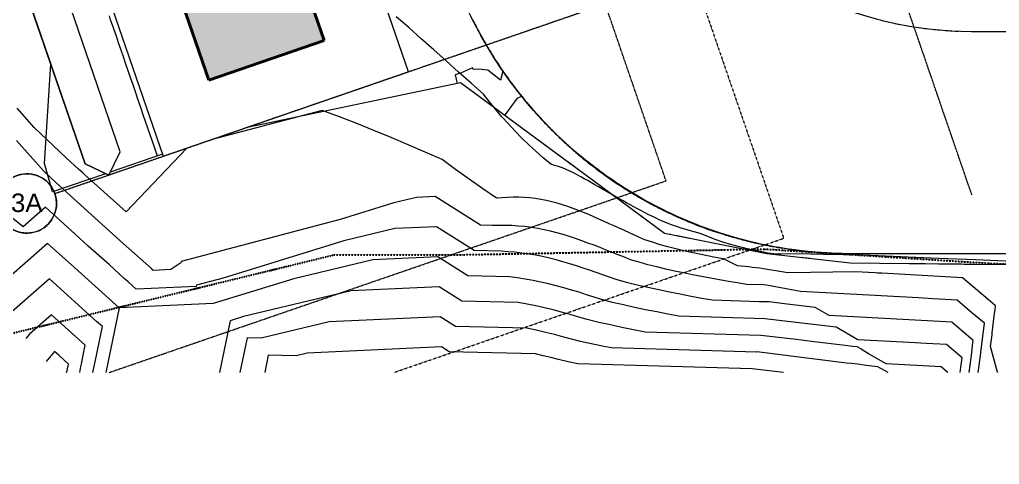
# Model space of a CAD drawing. Header units: millimetres. Extents: x -2612262 to -2065320, y 3717813 to 4283368.
# Drawn here: x -2468138 to -2441685, y 3942975 to 3954977 of the extents above; entities that cross this region are included whole.
import ezdxf

# ---------------------------------------------------------------- set-up
doc = ezdxf.new("R2010")
doc.units = ezdxf.units.MM
for name, pattern in [('Aligning Line', [3.2004, 1.6002, -1.6002]), ('BOUNDARY Tighter', [8, 4, -2, 0, -2]), ('Dash Medium', [7.5, 4.5, -3]), ('Dash Tight', [1.2, 0.6, -0.6]), ('Grid Line', [21, 12, -3, 3, -3])]:
    doc.linetypes.add(name, pattern=pattern)
for name, color, linetype, lineweight in [('A-DETL', 90, 'Continuous', 18), ('A-DETL-GENF', 92, 'Continuous', 5), ('A-FLOR', 192, 'Continuous', 5), ('A-GENM', 13, 'Continuous', 5), ('C-TOPO', 7, 'Continuous', 5), ('C-TOPO-MAJR', 7, 'Continuous', 20), ('C-TOPO-MINR', 7, 'Continuous', 5), ('G-ANNO-REFR', 1, 'Aligning Line', 5), ('S-GRID', 1, 'Continuous', 5), ('S-GRID-IDEN', 1, 'Continuous', 5)]:
    doc.layers.add(name, color=color, linetype=linetype, lineweight=lineweight)
doc.styles.add('Arial', font='arial.ttf', dxfattribs={"height": 500})
picture_1 = doc.add_image_def('image1.jpg', size_in_pixel=(6528, 5638))

# ---------------------------------------------------------------- blocks, each defined once
blk = doc.blocks.new('Generic Models 3 - Generic Models 2-971299-GA - Part A')
at = {"layer": 'A-GENM'}
blk.add_hatch(color=7, dxfattribs=at).paths.add_polyline_path([(-2397253, 3964350), (-2394151, 3965449), (-2396794, 3972914), (-2399897, 3971816), (-2397359, 3964650)])
at = {"layer": 'A-GENM', "color": 50, "lineweight": 40}
for p, q in [((-2396794, 3972914), (-2399897, 3971816)), ((-2394151, 3965449), (-2396794, 3972914)), ((-2399897, 3971816), (-2397253, 3964350)), ((-2397253, 3964350), (-2394151, 3965449))]:
    blk.add_line(p, q, dxfattribs=at)
blk = doc.blocks.new('Dimension - Grids _2D_ - 1-200-639481-GA - Part A')
at = {"layer": 'A-DETL-GENF'}
for p, q in [((-9323, 500), (-9823, 0)), ((-9823, 0), (-9323, 500)), ((9677, 500), (-9323, 500)), ((-9323, 500), (9677, 500)), ((10177, 0), (9677, 500)), ((10177, 0), (9677, 500)), ((-9823, 0), (-9323, -500)), ((-9823, 0), (-9323, -500)), ((9677, -500), (10177, 0)), ((10177, 0), (9677, -500)), ((-9323, -500), (9677, -500)), ((-9323, -500), (9677, -500))]:
    blk.add_line(p, q, dxfattribs=at)
blk = doc.blocks.new('Grid - A1-203820-GA - Part A')
at = {"layer": 'S-GRID-IDEN'}
blk.add_circle((0, 0), 4, dxfattribs=at)
for start, end in [(360, 180), (180, 360)]:
    blk.add_arc((0, 0), 4, start, end, dxfattribs=at)

msp = doc.modelspace()

# ---------------------------------------------------------------- linework, layer by layer
at = {"layer": 'A-DETL', "linetype": 'Dash Tight', "lineweight": 5}
for p in [(-2456590.1, 3975477.7), (-2458045.6, 3945451.2)]:
    msp.add_line(p, (-2447508, 3949076.1), dxfattribs=at)
at = {"layer": 'A-DETL', "linetype": 'Dash Medium'}
for p, q in [((-2450685.2, 3950626.9), (-2458140.9, 3972300.4)), ((-2465731.1, 3945451.2), (-2450685.2, 3950626.9))]:
    msp.add_line(p, q, dxfattribs=at)
at = {"layer": 'A-DETL', "linetype": 'BOUNDARY Tighter', "lineweight": 25}
for p, q in [((-2469919.3, 3946129), (-2459651.4, 3948628.9)), ((-2459651.4, 3948628.9), (-2456174.3, 3948632.7)), ((-2456174.3, 3948632.7), (-2448033.2, 3948786.2)), ((-2448033.2, 3948786.2), (-2441807.8, 3948392.2)), ((-2441807.8, 3948392.2), (-2435434, 3948315.9))]:
    msp.add_line(p, q, dxfattribs=at)
at = {"layer": 'A-FLOR'}
for p, q in [((-2457639.1, 3953564.7), (-2461217.2, 3963966.4)), ((-2467836.5, 3961689.4), (-2464258.4, 3951287.7)), ((-2442440.7, 3954659.9), (-2433794.7, 3954659.9)), ((-2464258.4, 3951287.7), (-2457639.1, 3953564.7)), ((-2435127.6, 3948659.9), (-2445703.7, 3948659.9))]:
    msp.add_line(p, q, dxfattribs=at)
msp.add_arc((-2442440.7, 3964627), 9967.1, 243.43839, 270, dxfattribs=at)
msp.add_open_spline([(-2453693.1, 3951927.9), (-2454322.2, 3952546), (-2455157.7, 3953583.1), (-2456011.1, 3955130.3), (-2456345.4, 3955947.8), (-2456488.3, 3956365.1)], degree=3, knots=[-1, -1, -1, -1, -0.5, -0.25, 0, 0, 0, 0], dxfattribs=at)
for points in [[(-2444895.3, 3954966.9), (-2444838.5, 3954952.5), (-2444781.6, 3954938.5), (-2444724.5, 3954925.1)], [(-2444550.3, 3954885.7), (-2444491.3, 3954873), (-2444432.1, 3954860.7), (-2444372.8, 3954849)], [(-2444203.1, 3954817), (-2444139.5, 3954805.5), (-2444075.9, 3954794.7), (-2444012.1, 3954784.6)], [(-2443853.5, 3954760.5), (-2443787.7, 3954751.1), (-2443721.8, 3954742.4), (-2443655.9, 3954734.3)], [(-2443501.7, 3954716.5), (-2443435.9, 3954709.5), (-2443370.1, 3954703.1), (-2443304.2, 3954697.4)], [(-2443146.9, 3954685), (-2443029.4, 3954676.6), (-2442911.8, 3954670.4), (-2442794, 3954666.2)], [(-2445703.7, 3948659.9), (-2446441.7, 3948659.9), (-2447916.7, 3948803.6), (-2450046.9, 3949442), (-2452013.7, 3950479.4), (-2453166.9, 3951410.9), (-2453693.1, 3951927.9)]]:
    msp.add_open_spline(points, degree=3, dxfattribs=at)
at = {"layer": 'C-TOPO'}
for p, q in [((-2455740.5, 3954654), (-2455769.5, 3954708.3)), ((-2455562, 3954335), (-2455554.2, 3954321.7)), ((-2455370.4, 3954017.2), (-2455360, 3954000.5)), ((-2467469.3, 3951097), (-2467294.1, 3953775.3)), ((-2454948.1, 3953389), (-2455019.7, 3953489.3)), ((-2456234.3, 3953274.9), (-2461997.6, 3952065.3)), ((-2453149.3, 3950997.9), (-2456234.3, 3953274.9)), ((-2454738.8, 3953108.2), (-2454733.5, 3953101.3)), ((-2454308.2, 3952581.8), (-2454439.7, 3952735.7)), ((-2453416.5, 3951195.1), (-2455174, 3952492.3)), ((-2454264.7, 3952531.9), (-2454256.6, 3952522.8)), ((-2454017.9, 3952260.3), (-2454009.7, 3952251.5)), ((-2453835, 3952069.8), (-2453928.6, 3952166.1)), ((-2453720.8, 3951955.2), (-2453835, 3952069.8)), ((-2453445.3, 3951691.6), (-2453486.3, 3951729.8)), ((-2453482.5, 3951726.2), (-2453477.2, 3951721.3)), ((-2464277.6, 3951343.7), (-2465691.9, 3950861.2)), ((-2464277.6, 3951343.7), (-2465691.9, 3950861.2)), ((-2453188.8, 3951461.4), (-2453177.6, 3951451.7)), ((-2467250.5, 3950329.4), (-2467469.3, 3951097)), ((-2450723.2, 3949207.3), (-2453359.8, 3951153.3)), ((-2465817.6, 3950818.3), (-2467250.5, 3950329.4)), ((-2452911.2, 3950822.2), (-2453073.3, 3950941.9)), ((-2452118.9, 3950636.3), (-2452210.9, 3950699.5)), ((-2451866.5, 3950469.3), (-2451964.9, 3950533.2)), ((-2451699.9, 3950364.3), (-2451687, 3950356.3)), ((-2451608, 3950308), (-2451651.2, 3950334.3)), ((-2451939.2, 3950104.8), (-2452085.2, 3950212.5)), ((-2451400.8, 3950185.5), (-2451386.6, 3950177.3)), ((-2451355.9, 3950159.8), (-2451369.8, 3950167.7)), ((-2451421.1, 3949722.4), (-2451553.1, 3949819.8)), ((-2451396, 3949703.9), (-2451419.8, 3949721.4)), ((-2451334.1, 3949658.2), (-2451395.3, 3949703.4)), ((-2450492.4, 3949714.5), (-2450610.6, 3949770)), ((-2450390.5, 3949667.9), (-2450378.4, 3949662.4)), ((-2450049.1, 3949520.6), (-2450038.4, 3949516.2)), ((-2449866.8, 3949447.2), (-2450011.1, 3949505)), ((-2449741, 3949398.7), (-2449866.8, 3949447.2)), ((-2447962, 3948660.8), (-2450723.2, 3949207.3)), ((-2450599.4, 3949182.8), (-2450722.4, 3949207.1)), ((-2450566.9, 3949176.4), (-2450597.6, 3949182.4)), ((-2450381.8, 3949139.7), (-2450449.6, 3949153.2)), ((-2450038.4, 3949071.8), (-2450381.2, 3949139.6)), ((-2448762.9, 3949078), (-2448913.7, 3949121.2)), ((-2448646.5, 3949046.3), (-2448633.4, 3949042.8)), ((-2448289, 3948956.9), (-2448286.6, 3948956.4)), ((-2448285.3, 3948956), (-2448274.6, 3948953.6)), ((-2448169.7, 3948929.8), (-2448259.5, 3948950.1)), ((-2447906.6, 3948874.8), (-2447963.3, 3948886.1)), ((-2445715.2, 3948402.1), (-2447962, 3948660.8)), ((-2447927.1, 3948878.8), (-2447918.4, 3948877.1)), ((-2447918.4, 3948877.1), (-2447912.9, 3948876)), ((-2447882.2, 3948860.1), (-2447816.1, 3948858.4)), ((-2447569.9, 3948813.7), (-2447581.3, 3948815.6)), ((-2447564.9, 3948812.9), (-2447569.9, 3948813.7)), ((-2447545.1, 3948809.6), (-2447564.9, 3948812.9)), ((-2447556.5, 3948811.5), (-2447553.1, 3948810.9)), ((-2447553.1, 3948810.9), (-2447548.1, 3948810.1)), ((-2447188, 3948756.9), (-2447181, 3948756)), ((-2446822.4, 3948714.9), (-2446818.6, 3948714.5)), ((-2446818.6, 3948714.5), (-2446814.8, 3948714.2)), ((-2446450.1, 3948684.4), (-2446447.6, 3948684.2)), ((-2446446.1, 3948684.1), (-2446443.5, 3948683.9)), ((-2446080.3, 3948666.1), (-2446101.5, 3948666.8)), ((-2446083.2, 3948666.2), (-2446075.9, 3948666)), ((-2446075.9, 3948666), (-2446072.6, 3948665.9)), ((-2445762, 3948660), (-2445770.8, 3948660.1)), ((-2445752.7, 3948660), (-2445762, 3948660)), ((-2446796.4, 3948526.6), (-2447060.3, 3948557)), ((-2443328.6, 3948379.7), (-2445715.2, 3948402.1)), ((-2442712.7, 3948373.9), (-2444660.7, 3948392.2)), ((-2442644.4, 3948373.3), (-2443327.5, 3948379.7)), ((-2442328.7, 3948370.3), (-2442712.7, 3948373.9)), ((-2436722.7, 3948317.6), (-2442642.8, 3948373.2))]:
    msp.add_line(p, q, dxfattribs=at)
at = {"layer": 'C-TOPO', "flags": 128}
for points in [[(-2455836.4, 3954836), (-2455886.3, 3954934.1), (-2455901.9, 3954965.1)], [(-2455769.5, 3954708.3), (-2455803.2, 3954772.1), (-2455836.4, 3954836)], [(-2455597.4, 3954396.4), (-2455684.7, 3954551.7), (-2455720.3, 3954616.8)], [(-2455544.7, 3954305.3), (-2455571.1, 3954350.8), (-2455597.4, 3954396.4)], [(-2455415.9, 3954090.6), (-2455480.9, 3954197.6), (-2455544.7, 3954305.3)], [(-2455395.3, 3954057.2), (-2455405.6, 3954073.9), (-2455415.9, 3954090.6)], [(-2455340.4, 3953969.4), (-2455368, 3954013.2), (-2455395.3, 3954057.2)], [(-2455267.3, 3953855.3), (-2455304, 3953912.2), (-2455340.4, 3953969.4)], [(-2455194.5, 3953744.4), (-2455231.1, 3953799.8), (-2455267.3, 3953855.3)], [(-2455148.6, 3953676), (-2455171.6, 3953710.2), (-2455194.5, 3953744.4)], [(-2455019.7, 3953489.3), (-2455084.6, 3953582.3), (-2455148.6, 3953676)], [(-2454730.4, 3953097.3), (-2454877.1, 3953291.7), (-2454910.9, 3953337.7)], [(-2454652.9, 3952997.9), (-2454691.8, 3953047.5), (-2454730.4, 3953097.3)], [(-2454467.6, 3952769.2), (-2454483.1, 3952787.8), (-2454652.9, 3952997.9)], [(-2454170.8, 3952426.5), (-2454239.9, 3952503.8), (-2454308.2, 3952581.8)], [(-2453974.4, 3952214.2), (-2454004.8, 3952246.4), (-2454170.8, 3952426.5)], [(-2453486.3, 3951729.8), (-2453662.5, 3951897.9), (-2453681.5, 3951916.5)], [(-2453154.3, 3951431.6), (-2453321.8, 3951579.1), (-2453399.2, 3951649.2)], [(-2452883.2, 3951204.7), (-2452904.1, 3951221.7), (-2453154.3, 3951431.6)], [(-2452608.2, 3950988.7), (-2452648, 3951019.1), (-2452797.5, 3951135.9)], [(-2452326.7, 3950781.1), (-2452386.2, 3950823.9), (-2452502.5, 3950909.1)], [(-2451979.4, 3950542.7), (-2451993.3, 3950552), (-2452118.9, 3950636.3)], [(-2451676.3, 3950349.7), (-2451737.8, 3950387.8), (-2451866.5, 3950469.3)], [(-2451369.8, 3950167.7), (-2451489.3, 3950237.1), (-2451608, 3950308)], [(-2451048.4, 3949990.4), (-2451081.7, 3950008.2), (-2451275.2, 3950114.1)], [(-2450735.9, 3949830.7), (-2450789.2, 3949857.1), (-2450936.5, 3949931.8)], [(-2450235.6, 3949599.4), (-2450364.3, 3949656.1), (-2450492.4, 3949714.5)], [(-2450023.3, 3949510), (-2450031, 3949513.1), (-2450194.2, 3949581.6)], [(-2449344.9, 3949257.1), (-2449594.5, 3949344.4), (-2449642.7, 3949362)], [(-2449002.5, 3949147.6), (-2449042.3, 3949159.7), (-2449319.6, 3949248.5), (-2449325.8, 3949250.6)], [(-2448705.1, 3949062.1), (-2448734, 3949070), (-2448762.9, 3949078)], [(-2448619.4, 3949039.1), (-2448662.3, 3949050.5), (-2448705.1, 3949062.1)], [(-2448519.2, 3949013), (-2448569.3, 3949025.9), (-2448619.4, 3949039.1)], [(-2448391.3, 3948981.2), (-2448455.3, 3948997), (-2448519.2, 3949013)], [(-2448266.4, 3948951.7), (-2448280.6, 3948955), (-2448391.3, 3948981.2)], [(-2448081.5, 3948910.6), (-2448125.6, 3948920.1), (-2448169.7, 3948929.8)], [(-2447963.3, 3948886.1), (-2448022.4, 3948898.2), (-2448081.5, 3948910.6)], [(-2447803.8, 3948855), (-2447883.6, 3948870.3), (-2447900.1, 3948873.5)], [(-2447581.3, 3948815.6), (-2447673.8, 3948831.4), (-2447766.2, 3948848)], [(-2447326.8, 3948776), (-2447445.9, 3948793.8), (-2447532.7, 3948807.6)], [(-2447238.5, 3948763.7), (-2447263.2, 3948767.1), (-2447287.9, 3948770.5)], [(-2447115.1, 3948747.6), (-2447123.5, 3948748.7), (-2447131.9, 3948749.7)], [(-2446931.4, 3948726.2), (-2447023.3, 3948736.5), (-2447115.1, 3948747.6)], [(-2446780.9, 3948710.9), (-2446856.2, 3948718.3), (-2446931.4, 3948726.2)], [(-2446778, 3948710.6), (-2446779.5, 3948710.8), (-2446780.9, 3948710.9)], [(-2446704.2, 3948703.9), (-2446741.1, 3948707.2), (-2446778, 3948710.6)], [(-2446649.6, 3948699.2), (-2446676.9, 3948701.5), (-2446704.2, 3948703.9)], [(-2446440.3, 3948683.7), (-2446545, 3948691), (-2446649.6, 3948699.2)], [(-2446440.1, 3948683.7), (-2446440.2, 3948683.7), (-2446440.3, 3948683.7)], [(-2446292.8, 3948675.1), (-2446366.5, 3948679.2), (-2446440.1, 3948683.7)], [(-2446200.4, 3948670.7), (-2446246.6, 3948672.8), (-2446292.8, 3948675.1)], [(-2446173.2, 3948669.6), (-2446186.8, 3948670.1), (-2446200.4, 3948670.7)], [(-2446101.5, 3948666.8), (-2446137.4, 3948668.2), (-2446173.2, 3948669.6)], [(-2445770.8, 3948660.1), (-2445936.2, 3948662.3), (-2446058.6, 3948665.4)]]:
    msp.add_lwpolyline(points, dxfattribs=at)
at = {"layer": 'C-TOPO'}
for start, end in [(207.29535, 208.18992), (208.18992, 208.33732), (209.20544, 210.12828), (211.10042, 212.00296), (212.96743, 213.87483), (213.88046, 214.00036), (214.81702, 215.56166), (215.56166, 215.89336), (216.67777, 217.57517), (217.62896, 217.78344), (218.56407, 219.26991), (219.26991, 219.54987), (219.54987, 219.6684), (220.47512, 221.32631), (221.3876, 221.54839), (222.39904, 223.17106), (223.2453, 223.42608), (224.31638, 224.90349), (224.90349, 225.30391), (226.25114, 226.96281), (227.00889, 227.16805), (228.10146, 228.65729), (228.65729, 228.96001), (229.95102, 230.33033), (230.33033, 230.76827), (230.76827, 230.89865), (231.81131, 232.53233), (232.53233, 232.75953), (233.68539, 234.29832), (234.29832, 234.61809), (235.56472, 236.25394), (236.25394, 236.37431), (236.37431, 236.47769), (237.43107, 238.15633), (238.15633, 238.26432), (239.2794, 240.01715), (240.09952, 240.20749), (241.12647, 241.89794), (241.89794, 242.07138), (242.98735, 243.66917), (243.66917, 243.93229), (244.86623, 245.61671), (245.61671, 245.72467), (246.75038, 247.46756), (247.46756, 247.59348), (248.61206, 249.10499), (249.10499, 249.51682), (250.44485, 250.97203), (250.97203, 251.38322), (252.27518, 253.08026), (253.08026, 253.24745), (254.13013, 255.02824), (256.02421, 256.89249), (257.94284, 258.75312), (259.83153, 260.63627), (261.66491, 262.51451), (263.47669, 264.36843), (265.31911, 266.24575), (267.29186, 268.09221)]:
    msp.add_arc((-2445703.7, 3960059.9), 11400, start, end, dxfattribs=at)
for centre, major_axis, ratio, start_param, end_param in [((-2445553.7, 3960086.3), (9920.9, 5874.7), 0.9883766, 3.763387, 3.7673224), ((-2445689.1, 3960187.4), (1318.4, 11452.7), 0.9943767, 3.0713253, 3.0746643), ((-2445591.3, 3959841.8), (10705.5, 3729.8), 0.9847011, 4.2279531, 4.2314336), ((-2445703.7, 3960060.3), (1344.9, 11320.8), 0.9999816, 3.1248002, 3.1342253), ((-2445703.7, 3960060.2), (-3.7, 11400.3), 0.9999875, 3.1369691, 3.1412675)]:
    msp.add_ellipse(centre, major_axis=major_axis, ratio=ratio, start_param=start_param, end_param=end_param, dxfattribs=at)
for points in [[(-2455909.6, 3954977.3), (-2455854.2, 3954865.8), (-2455797, 3954755.3), (-2455738, 3954645.7)], [(-2455738, 3954645.7), (-2455679, 3954536.1), (-2455618.2, 3954427.4), (-2455555.7, 3954319.8)], [(-2455555.7, 3954319.8), (-2455510.8, 3954242.6), (-2455465, 3954166), (-2455418.3, 3954089.9)], [(-2455418, 3954089.3), (-2455399.7, 3954059.5), (-2455381.3, 3954029.8), (-2455362.8, 3954000.2)], [(-2455362.8, 3954000.2), (-2455296.7, 3953894.7), (-2455228.9, 3953790.2), (-2455159.5, 3953686.9)], [(-2455159.5, 3953686.9), (-2455090, 3953583.7), (-2455018.9, 3953481.5), (-2454946, 3953380.6)], [(-2454946, 3953380.6), (-2454873.2, 3953279.6), (-2454798.8, 3953179.9), (-2454722.7, 3953081.4)], [(-2454722.7, 3953081.4), (-2454700.5, 3953052.6), (-2454678.2, 3953024), (-2454655.7, 3952995.5)], [(-2454654.8, 3952994.3), (-2454600.5, 3952925.4), (-2454545.5, 3952857.2), (-2454489.7, 3952789.6)], [(-2454489.7, 3952789.6), (-2454431.2, 3952718.9), (-2454371.9, 3952648.8), (-2454311.8, 3952579.5)], [(-2454310.2, 3952577.6), (-2454289.3, 3952553.6), (-2454268.3, 3952529.6), (-2454247.2, 3952505.7)], [(-2454247.2, 3952505.7), (-2454164.9, 3952412.4), (-2454081, 3952320.4), (-2453995.6, 3952229.8)], [(-2453995.6, 3952229.8), (-2453910.2, 3952139.3), (-2453823.4, 3952050.1), (-2453735.1, 3951962.4)], [(-2453735.1, 3951962.4), (-2453646.8, 3951874.6), (-2453557.1, 3951788.4), (-2453465.9, 3951703.6)], [(-2453465.9, 3951703.6), (-2453374.8, 3951618.8), (-2453282.3, 3951535.5), (-2453188.5, 3951453.7)], [(-2453188.5, 3951453.7), (-2453094.6, 3951372), (-2452999.4, 3951291.8), (-2452903, 3951213.1)], [(-2452903, 3951213.1), (-2452806.5, 3951134.5), (-2452708.7, 3951057.4), (-2452609.7, 3950982)], [(-2452609.7, 3950982), (-2452510.7, 3950906.5), (-2452410.5, 3950832.7), (-2452309.1, 3950760.6)], [(-2452309.1, 3950760.6), (-2452207.7, 3950688.4), (-2452105.1, 3950617.9), (-2452001.3, 3950549.1)], [(-2452000, 3950548.2), (-2451896.7, 3950479.7), (-2451792.3, 3950412.9), (-2451686.9, 3950347.9)], [(-2451686.9, 3950347.9), (-2451581.2, 3950282.6), (-2451474.4, 3950219.1), (-2451366.6, 3950157.4)], [(-2451365.9, 3950157), (-2451257.9, 3950095.1), (-2451148.9, 3950035.1), (-2451038.9, 3949976.8)], [(-2451038.9, 3949976.8), (-2450929, 3949918.5), (-2450818, 3949862), (-2450706.2, 3949807.3)], [(-2450706.2, 3949807.3), (-2450636.7, 3949773.4), (-2450566.9, 3949740.1), (-2450496.7, 3949707.6)], [(-2450495.5, 3949707), (-2450453.2, 3949687.4), (-2450410.7, 3949668), (-2450368.1, 3949648.9)], [(-2450368.1, 3949648.9), (-2450326.6, 3949630.2), (-2450285, 3949611.9), (-2450243.2, 3949593.7)], [(-2450242.1, 3949593.2), (-2450170.1, 3949561.9), (-2450097.7, 3949531.4), (-2450025, 3949501.6)], [(-2450025, 3949501.6), (-2449909.8, 3949454.4), (-2449793.9, 3949409), (-2449677.3, 3949365.6)], [(-2449677.3, 3949365.6), (-2449560.6, 3949322.2), (-2449443.3, 3949280.7), (-2449325.3, 3949241.1)], [(-2448969.4, 3949128.2), (-2449088.7, 3949163.9), (-2449207.3, 3949201.5), (-2449325.3, 3949241.1)], [(-2448610.1, 3949027), (-2448730.4, 3949058.8), (-2448850.2, 3949092.5), (-2448969.4, 3949128.2)], [(-2448247.6, 3948937.6), (-2448368.9, 3948965.4), (-2448489.7, 3948995.2), (-2448610.1, 3949027)], [(-2447882.2, 3948860.1), (-2448004.4, 3948884), (-2448126.2, 3948909.8), (-2448247.6, 3948937.6)]]:
    msp.add_open_spline(points, degree=3, dxfattribs=at)
at = {"layer": 'C-TOPO-MAJR', "color": 8, "lineweight": 15}
for p, q in [((-2455908.5, 3953672.1), (-2456239, 3953532.2)), ((-2455888.6, 3953633.6), (-2455908.5, 3953672.1)), ((-2456239, 3953532.2), (-2456375.4, 3953485)), ((-2456375.4, 3953485), (-2456327.2, 3953255.4)), ((-2455755.4, 3953643.6), (-2455888.6, 3953633.6)), ((-2455495.4, 3953608.6), (-2455755.4, 3953643.6)), ((-2455156.3, 3953345), (-2455495.4, 3953608.6)), ((-2455089.3, 3953589.1), (-2455156.3, 3953345)), ((-2454694.8, 3952854.5), (-2454586.9, 3952915)), ((-2455036.8, 3952391.1), (-2454694.8, 3952854.5)), ((-2467488.1, 3950887.7), (-2468222.5, 3951711.1)), ((-2465342, 3948939.9), (-2467161.5, 3950578.7)), ((-2458031.5, 3950031.1), (-2459479.9, 3949584.1)), ((-2457420.6, 3950177.2), (-2458031.5, 3950031.1)), ((-2456920.5, 3950200.2), (-2457420.6, 3950177.2)), ((-2455693.9, 3949426.2), (-2456920.5, 3950200.2)), ((-2459479.9, 3949584.1), (-2463772.8, 3948449.1)), ((-2455372.6, 3949417.8), (-2455693.9, 3949426.2)), ((-2455196.7, 3949423.2), (-2455372.6, 3949417.8)), ((-2455020.7, 3949423.4), (-2455196.7, 3949423.2)), ((-2454844.8, 3949418.2), (-2455020.7, 3949423.4)), ((-2454669.1, 3949407.2), (-2454844.8, 3949418.2)), ((-2454493.9, 3949390.4), (-2454669.1, 3949407.2)), ((-2454319.4, 3949367.7), (-2454493.9, 3949390.4)), ((-2454145.7, 3949339.3), (-2454319.4, 3949367.7)), ((-2453973, 3949305.4), (-2454145.7, 3949339.3)), ((-2453801.4, 3949266.2), (-2453973, 3949305.4)), ((-2453631, 3949222.3), (-2453801.4, 3949266.2)), ((-2453461.7, 3949174.1), (-2453631, 3949222.3)), ((-2453293.5, 3949122.2), (-2453461.7, 3949174.1)), ((-2465187.8, 3948798.4), (-2465342, 3948939.9)), ((-2453126.4, 3949067), (-2453293.5, 3949122.2)), ((-2452960.2, 3949009.1), (-2453126.4, 3949067)), ((-2452794.8, 3948948.9), (-2452960.2, 3949009.1)), ((-2452630.1, 3948887), (-2452794.8, 3948948.9)), ((-2448447.5, 3948995), (-2448391.5, 3948974.7)), ((-2448391.5, 3948974.7), (-2448383.9, 3948979.4)), ((-2448017.7, 3948897.2), (-2447963.3, 3948879.1)), ((-2464572.6, 3948257.7), (-2465187.8, 3948798.4)), ((-2452465.8, 3948823.7), (-2452630.1, 3948887)), ((-2452302, 3948759.4), (-2452465.8, 3948823.7)), ((-2452138.4, 3948694.6), (-2452302, 3948759.4)), ((-2451974.9, 3948629.4), (-2452138.4, 3948694.6)), ((-2451811.4, 3948564.2), (-2451974.9, 3948629.4)), ((-2447963.3, 3948879.1), (-2447959, 3948885.2)), ((-2445275.2, 3948659.9), (-2445268.4, 3948652.6)), ((-2445268.4, 3948652.6), (-2445260.2, 3948659.9)), ((-2463781.5, 3948414.8), (-2464052.7, 3948232.7)), ((-2463772.8, 3948449.1), (-2463781.5, 3948414.8)), ((-2451647.8, 3948499.2), (-2451811.4, 3948564.2)), ((-2451411.8, 3948429.1), (-2451647.8, 3948499.2)), ((-2451174.2, 3948364), (-2451411.8, 3948429.1)), ((-2450935.3, 3948303.3), (-2451174.2, 3948364)), ((-2464532.4, 3948210.7), (-2464572.6, 3948257.7)), ((-2464052.7, 3948232.7), (-2464532.4, 3948210.7)), ((-2450695.5, 3948246.6), (-2450935.3, 3948303.3)), ((-2450454.9, 3948193.1), (-2450695.5, 3948246.6)), ((-2450213.8, 3948142.3), (-2450454.9, 3948193.1)), ((-2449972.3, 3948093.7), (-2450213.8, 3948142.3)), ((-2449730.4, 3948046.9), (-2449972.3, 3948093.7)), ((-2449488.2, 3948001.6), (-2449730.4, 3948046.9)), ((-2449245.8, 3947957.5), (-2449488.2, 3948001.6)), ((-2449003.2, 3947914.4), (-2449245.8, 3947957.5)), ((-2448760.4, 3947872.1), (-2449003.2, 3947914.4)), ((-2448517.5, 3947830.4), (-2448760.4, 3947872.1)), ((-2448041.4, 3947819.8), (-2448517.5, 3947830.4)), ((-2447976.2, 3947814.6), (-2448041.4, 3947819.8)), ((-2447051.2, 3947642.8), (-2447976.2, 3947814.6)), ((-2443873.6, 3947467.5), (-2447051.2, 3947642.8)), ((-2443484.9, 3947443.9), (-2443873.6, 3947467.5)), ((-2442828.2, 3947409.9), (-2443484.9, 3947443.9)), ((-2442430, 3947068.8), (-2442828.2, 3947409.9)), ((-2442091.1, 3946784.4), (-2442430, 3947068.8)), ((-2467277.4, 3947010.7), (-2467868, 3946493.3)), ((-2466364.1, 3946188.2), (-2467277.4, 3947010.7)), ((-2459780, 3946817.9), (-2461612.7, 3946379.6)), ((-2456779.4, 3946955.4), (-2459780, 3946817.9)), ((-2456370.5, 3946697.5), (-2456779.4, 3946955.4)), ((-2442114.4, 3946562.7), (-2442091.1, 3946784.4)), ((-2454443, 3946647), (-2456370.5, 3946697.5)), ((-2454192.5, 3946595), (-2454443, 3946647)), ((-2453943.2, 3946537.8), (-2454192.5, 3946595)), ((-2453694.9, 3946475.9), (-2453943.2, 3946537.8)), ((-2442133.4, 3946438.2), (-2442114.4, 3946562.7)), ((-2467868, 3946493.3), (-2467967.7, 3946373.2)), ((-2461996.9, 3946388.2), (-2462189.4, 3945451.2)), ((-2461612.7, 3946379.6), (-2461996.9, 3946388.2)), ((-2453447.7, 3946410), (-2453694.9, 3946475.9)), ((-2453201.4, 3946340.8), (-2453447.7, 3946410)), ((-2452993.3, 3946293.6), (-2453201.4, 3946340.8)), ((-2452785, 3946247.9), (-2452993.3, 3946293.6)), ((-2452576.3, 3946203.4), (-2452785, 3946247.9)), ((-2442187.9, 3945992.7), (-2442133.4, 3946438.2)), ((-2466446.9, 3945785.4), (-2466364.1, 3946188.2)), ((-2452367.3, 3946160.1), (-2452576.3, 3946203.4)), ((-2452158, 3946117.9), (-2452367.3, 3946160.1)), ((-2448244.9, 3946003.9), (-2452158, 3946117.9)), ((-2448235.1, 3946009.8), (-2448244.9, 3946003.9)), ((-2445813, 3945710.6), (-2448235.1, 3946009.8)), ((-2442197.9, 3945905.3), (-2442187.9, 3945992.7)), ((-2466482.3, 3945612.8), (-2466456.1, 3945727.3)), ((-2466456.1, 3945727.3), (-2466446.9, 3945785.4)), ((-2442254.2, 3945451.2), (-2442206.4, 3945841.9)), ((-2442206.4, 3945841.9), (-2442197.9, 3945905.3)), ((-2466514.5, 3945451.2), (-2466482.3, 3945612.8)), ((-2445680.8, 3945694.7), (-2445813, 3945710.6)), ((-2445506.1, 3945677), (-2445680.8, 3945694.7)), ((-2445284.1, 3945646.8), (-2445506.1, 3945677)), ((-2444966.8, 3945608.6), (-2445284.1, 3945646.8)), ((-2444692.5, 3945451.2), (-2444966.8, 3945608.6))]:
    msp.add_line(p, q, dxfattribs=at)
at = {"layer": 'C-TOPO-MAJR', "color": 9, "lineweight": 15}
msp.add_line((-2467161.5, 3950578.7), (-2467488.1, 3950887.7), dxfattribs=at)
at = {"layer": 'C-TOPO-MINR', "color": 253}
for p, q in [((-2465681.8, 3954973.9), (-2465714.3, 3955077.7)), ((-2465655.9, 3954903), (-2465681.8, 3954973.9)), ((-2465595.9, 3954729), (-2465655.9, 3954903)), ((-2465526.2, 3954526.6), (-2465595.9, 3954729)), ((-2465465.9, 3954352.6), (-2465526.2, 3954526.6)), ((-2465396.1, 3954149.8), (-2465465.9, 3954352.6)), ((-2465336.6, 3953976.1), (-2465396.1, 3954149.8)), ((-2465266.6, 3953772.8), (-2465336.6, 3953976.1)), ((-2465134.1, 3953388.1), (-2465266.6, 3953772.8)), ((-2465074.9, 3953216.1), (-2465134.1, 3953388.1)), ((-2465000.4, 3952999.8), (-2465074.9, 3953216.1)), ((-2464942.2, 3952828.6), (-2465000.4, 3952999.8)), ((-2464865.6, 3952606.2), (-2464942.2, 3952828.6)), ((-2464789, 3952383.8), (-2464865.6, 3952606.2)), ((-2467743.6, 3952067.5), (-2468201, 3952591.1)), ((-2464498.1, 3951535.1), (-2464789, 3952383.8)), ((-2459973, 3952525.4), (-2462942.6, 3951740.3)), ((-2459503.8, 3952349.9), (-2459973, 3952525.4)), ((-2459036.3, 3952169.7), (-2459503.8, 3952349.9)), ((-2455114.3, 3952356.4), (-2455285.3, 3952556)), ((-2454938.8, 3952160.6), (-2455114.3, 3952356.4)), ((-2458570.7, 3951985), (-2459036.3, 3952169.7)), ((-2454759.1, 3951968.8), (-2454938.8, 3952160.6)), ((-2458106.8, 3951795.7), (-2458570.7, 3951985)), ((-2454575.1, 3951781), (-2454759.1, 3951968.8)), ((-2457644.8, 3951602), (-2458106.8, 3951795.7)), ((-2457184.6, 3951404.1), (-2457644.8, 3951602)), ((-2454387, 3951597.4), (-2454575.1, 3951781)), ((-2454194.8, 3951418), (-2454387, 3951597.4)), ((-2463619.3, 3951507.5), (-2465263.1, 3949786.9)), ((-2464418, 3951295.8), (-2464498.1, 3951535.1)), ((-2456726.2, 3951202), (-2457184.6, 3951404.1)), ((-2453998.8, 3951242.9), (-2454194.8, 3951418)), ((-2456366.2, 3950933.1), (-2456726.2, 3951202)), ((-2453798.9, 3951072.1), (-2453998.8, 3951242.9)), ((-2453692.6, 3951044.6), (-2453798.9, 3951072.1)), ((-2453587.8, 3951011.6), (-2453692.6, 3951044.6)), ((-2453484.7, 3950974), (-2453587.8, 3951011.6)), ((-2465263.1, 3949786.9), (-2466375.3, 3950788.7)), ((-2465837.7, 3950811.5), (-2465844.3, 3950831.4)), ((-2456002.7, 3950669), (-2456366.2, 3950933.1)), ((-2453383.1, 3950932.2), (-2453484.7, 3950974)), ((-2453283, 3950887.2), (-2453383.1, 3950932.2)), ((-2453184.1, 3950839.4), (-2453283, 3950887.2)), ((-2453086.3, 3950789.5), (-2453184.1, 3950839.4)), ((-2452989.4, 3950737.8), (-2453086.3, 3950789.5)), ((-2455635.7, 3950409.7), (-2456002.7, 3950669)), ((-2452893.2, 3950685), (-2452989.4, 3950737.8)), ((-2452797.5, 3950631.1), (-2452893.2, 3950685)), ((-2452702.2, 3950576.6), (-2452797.5, 3950631.1)), ((-2452607.1, 3950521.6), (-2452702.2, 3950576.6)), ((-2452512.2, 3950466.3), (-2452607.1, 3950521.6)), ((-2468042.2, 3949385), (-2469233.6, 3950343.7)), ((-2455265.3, 3950155.4), (-2455635.7, 3950409.7)), ((-2452417.4, 3950411), (-2452512.2, 3950466.3)), ((-2452322.5, 3950355.7), (-2452417.4, 3950411)), ((-2452227.6, 3950300.5), (-2452322.5, 3950355.7)), ((-2452132.5, 3950245.6), (-2452227.6, 3950300.5)), ((-2455115.2, 3950169.1), (-2455265.3, 3950155.4)), ((-2454964.7, 3950178.7), (-2455115.2, 3950169.1)), ((-2454814, 3950183.6), (-2454964.7, 3950178.7)), ((-2454663.2, 3950183.4), (-2454814, 3950183.6)), ((-2454512.6, 3950177.9), (-2454663.2, 3950183.4)), ((-2454362.2, 3950166.7), (-2454512.6, 3950177.9)), ((-2454212.4, 3950149.7), (-2454362.2, 3950166.7)), ((-2454063.4, 3950126.8), (-2454212.4, 3950149.7)), ((-2453915.4, 3950098.3), (-2454063.4, 3950126.8)), ((-2453768.5, 3950064.3), (-2453915.4, 3950098.3)), ((-2453622.8, 3950025.4), (-2453768.5, 3950064.3)), ((-2453478.5, 3949981.9), (-2453622.8, 3950025.4)), ((-2453335.4, 3949934.4), (-2453478.5, 3949981.9)), ((-2467442.9, 3949914), (-2468042.2, 3949385)), ((-2466634.4, 3949185.8), (-2467442.9, 3949914)), ((-2453193.5, 3949883.4), (-2453335.4, 3949934.4)), ((-2453052.6, 3949829.6), (-2453193.5, 3949883.4)), ((-2452912.8, 3949773.3), (-2453052.6, 3949829.6)), ((-2452773.7, 3949715.1), (-2452912.8, 3949773.3)), ((-2452635.2, 3949655.4), (-2452773.7, 3949715.1)), ((-2452497.3, 3949594.5), (-2452635.2, 3949655.4)), ((-2452359.7, 3949532.8), (-2452497.3, 3949594.5)), ((-2452222.4, 3949470.7), (-2452359.7, 3949532.8)), ((-2452085.2, 3949408.2), (-2452222.4, 3949470.7)), ((-2466287.3, 3948867.5), (-2466634.4, 3949185.8)), ((-2458010.4, 3949337.4), (-2459384.9, 3949008.6)), ((-2456885.2, 3949389), (-2458010.4, 3949337.4)), ((-2455863, 3948744.1), (-2456885.2, 3949389)), ((-2451947.9, 3949345.7), (-2452085.2, 3949408.2)), ((-2451810.7, 3949283.4), (-2451947.9, 3949345.7)), ((-2451673.2, 3949221.4), (-2451810.7, 3949283.4)), ((-2451535.6, 3949159.9), (-2451673.2, 3949221.4)), ((-2451397.7, 3949099), (-2451535.6, 3949159.9)), ((-2467386.8, 3948936.5), (-2468986, 3947535.5)), ((-2466748.9, 3948370.9), (-2467386.8, 3948936.5)), ((-2459384.9, 3949008.6), (-2462644, 3948002.9)), ((-2451259.4, 3949038.8), (-2451397.7, 3949099)), ((-2451052.6, 3948968.3), (-2451259.4, 3949038.8)), ((-2450844.1, 3948903.2), (-2451052.6, 3948968.3)), ((-2450633.9, 3948843.1), (-2450844.1, 3948903.2)), ((-2465710.6, 3948360.5), (-2466287.3, 3948867.5)), ((-2455140.2, 3948725.1), (-2455863, 3948744.1)), ((-2454951.6, 3948714.7), (-2455140.2, 3948725.1)), ((-2454763.4, 3948698.7), (-2454951.6, 3948714.7)), ((-2454575.7, 3948677.2), (-2454763.4, 3948698.7)), ((-2454388.7, 3948650.2), (-2454575.7, 3948677.2)), ((-2454202.6, 3948618), (-2454388.7, 3948650.2)), ((-2450422.5, 3948787.8), (-2450633.9, 3948843.1)), ((-2450210.1, 3948736.4), (-2450422.5, 3948787.8)), ((-2449996.8, 3948688.4), (-2450210.1, 3948736.4)), ((-2449782.9, 3948643.2), (-2449996.8, 3948688.4)), ((-2449568.5, 3948600.2), (-2449782.9, 3948643.2)), ((-2465448.3, 3947199.5), (-2466748.9, 3948370.9)), ((-2458600.3, 3948497.6), (-2460738.4, 3947986.2)), ((-2456849.9, 3948577.8), (-2458600.3, 3948497.6)), ((-2456032.2, 3948061.9), (-2456849.9, 3948577.8)), ((-2454017.4, 3948580.7), (-2454202.6, 3948618)), ((-2453833.2, 3948538.7), (-2454017.4, 3948580.7)), ((-2453650.1, 3948492.5), (-2453833.2, 3948538.7)), ((-2453467.9, 3948442.5), (-2453650.1, 3948492.5)), ((-2453286.7, 3948389.2), (-2453467.9, 3948442.5)), ((-2453106.3, 3948332.9), (-2453286.7, 3948389.2)), ((-2449353.8, 3948559), (-2449568.5, 3948600.2)), ((-2449138.8, 3948519.2), (-2449353.8, 3948559)), ((-2449082.7, 3948493.3), (-2449138.8, 3948519.2)), ((-2449026.9, 3948467.5), (-2449082.7, 3948493.3)), ((-2448971.4, 3948441.6), (-2449026.9, 3948467.5)), ((-2448916.7, 3948415.5), (-2448971.4, 3948441.6)), ((-2448860.6, 3948387.9), (-2448916.7, 3948415.5)), ((-2448806.5, 3948359.5), (-2448860.6, 3948387.9)), ((-2465313.4, 3947994.6), (-2465710.6, 3948360.5)), ((-2452926.8, 3948274.3), (-2453106.3, 3948332.9)), ((-2452747.8, 3948213.7), (-2452926.8, 3948274.3)), ((-2452569.5, 3948151.5), (-2452747.8, 3948213.7)), ((-2452391.5, 3948088.2), (-2452569.5, 3948151.5)), ((-2448754.8, 3948328.8), (-2448806.5, 3948359.5)), ((-2448654, 3948323.9), (-2448754.8, 3948328.8)), ((-2448553, 3948315.1), (-2448654, 3948323.9)), ((-2448452.2, 3948304.2), (-2448553, 3948315.1)), ((-2448351.5, 3948292.3), (-2448452.2, 3948304.2)), ((-2448250.9, 3948279.8), (-2448351.5, 3948292.3)), ((-2448150.4, 3948267.1), (-2448250.9, 3948279.8)), ((-2448049.8, 3948254.4), (-2448150.4, 3948267.1)), ((-2447392.9, 3948143.3), (-2448049.8, 3948254.4)), ((-2445567.5, 3948169.9), (-2447392.9, 3948143.3)), ((-2445037.9, 3948140.7), (-2445567.5, 3948169.9)), ((-2444973.1, 3948136.7), (-2445037.9, 3948140.7)), ((-2444863.6, 3948131.1), (-2444973.1, 3948136.7)), ((-2442685.8, 3948011), (-2444863.6, 3948131.1)), ((-2467332.6, 3947978.5), (-2468487.6, 3946966.6)), ((-2466058.4, 3946830.9), (-2467332.6, 3947978.5)), ((-2465207.1, 3947900.4), (-2465313.4, 3947994.6)), ((-2464990.4, 3947705.1), (-2465207.1, 3947900.4)), ((-2462644, 3948002.9), (-2463359.4, 3947813.7)), ((-2460738.4, 3947986.2), (-2462911.1, 3947315.7)), ((-2454907.8, 3948032.4), (-2456032.2, 3948061.9)), ((-2454695.8, 3948006.7), (-2454907.8, 3948032.4)), ((-2454484.6, 3947975.1), (-2454695.8, 3948006.7)), ((-2454274.3, 3947937.8), (-2454484.6, 3947975.1)), ((-2454065, 3947895.1), (-2454274.3, 3947937.8)), ((-2453856.8, 3947847.5), (-2454065, 3947895.1)), ((-2453649.6, 3947795.4), (-2453856.8, 3947847.5)), ((-2452213.8, 3948024.1), (-2452391.5, 3948088.2)), ((-2452036.2, 3947959.6), (-2452213.8, 3948024.1)), ((-2451750.1, 3947882.8), (-2452036.2, 3947959.6)), ((-2451462.3, 3947811.4), (-2451750.1, 3947882.8)), ((-2441989.6, 3947420.2), (-2442685.8, 3948011)), ((-2463368.2, 3947779.4), (-2464990.4, 3947705.1)), ((-2463359.4, 3947813.7), (-2463368.2, 3947779.4)), ((-2459190.1, 3947657.8), (-2462091.9, 3946963.7)), ((-2456814.6, 3947766.6), (-2459190.1, 3947657.8)), ((-2456201.3, 3947379.7), (-2456814.6, 3947766.6)), ((-2453443.5, 3947739.5), (-2453649.6, 3947795.4)), ((-2453238.3, 3947680.2), (-2453443.5, 3947739.5)), ((-2453034, 3947618.1), (-2453238.3, 3947680.2)), ((-2452830.3, 3947553.7), (-2453034, 3947618.1)), ((-2451173.5, 3947744.5), (-2451462.3, 3947811.4)), ((-2450883.7, 3947681.4), (-2451173.5, 3947744.5)), ((-2450593.3, 3947621.4), (-2450883.7, 3947681.4)), ((-2450302.4, 3947564), (-2450593.3, 3947621.4)), ((-2462911.1, 3947315.7), (-2465448.3, 3947199.5)), ((-2454675.4, 3947339.7), (-2456201.3, 3947379.7)), ((-2454438.9, 3947299.3), (-2454675.4, 3947339.7)), ((-2452627.3, 3947487.5), (-2452830.3, 3947553.7)), ((-2452424.6, 3947420), (-2452627.3, 3947487.5)), ((-2452128.9, 3947346.2), (-2452424.6, 3947420)), ((-2451831.9, 3947276.7), (-2452128.9, 3947346.2)), ((-2450011.1, 3947508.5), (-2450302.4, 3947564)), ((-2449719.5, 3947454.7), (-2450011.1, 3947508.5)), ((-2449427.6, 3947402.3), (-2449719.5, 3947454.7)), ((-2448175.3, 3947365.8), (-2449427.6, 3947402.3)), ((-2448021.6, 3947362.2), (-2448175.3, 3947365.8)), ((-2447903.3, 3947363.4), (-2448021.6, 3947362.2)), ((-2447691, 3947333.4), (-2447903.3, 3947363.4)), ((-2447483.5, 3947307.4), (-2447691, 3947333.4)), ((-2446658.6, 3947208), (-2447483.5, 3947307.4)), ((-2441790, 3947251.4), (-2441989.6, 3947420.2)), ((-2465448.3, 3947199.5), (-2465807.4, 3945451.2)), ((-2454203.4, 3947252.9), (-2454438.9, 3947299.3)), ((-2453969.1, 3947201), (-2454203.4, 3947252.9)), ((-2453735.9, 3947144.2), (-2453969.1, 3947201)), ((-2453503.9, 3947083), (-2453735.9, 3947144.2)), ((-2453272.8, 3947018.3), (-2453503.9, 3947083)), ((-2451534.3, 3947211), (-2451831.9, 3947276.7)), ((-2451235.9, 3947148.4), (-2451534.3, 3947211)), ((-2450936.9, 3947088.4), (-2451235.9, 3947148.4)), ((-2450637.5, 3947030.4), (-2450936.9, 3947088.4)), ((-2446281.1, 3946991.4), (-2446658.6, 3947208)), ((-2441877.6, 3946529.1), (-2441814.6, 3947044.5)), ((-2441814.6, 3947044.5), (-2441802.9, 3947149.1)), ((-2441802.9, 3947149.1), (-2441790, 3947251.4)), ((-2465901.6, 3946696.6), (-2466058.4, 3946830.9)), ((-2462454, 3946851.9), (-2462741.8, 3945451.2)), ((-2462091.9, 3946963.7), (-2462454, 3946851.9)), ((-2453042.5, 3946950.5), (-2453272.8, 3947018.3)), ((-2452813, 3946880.4), (-2453042.5, 3946950.5)), ((-2452501.6, 3946807), (-2452813, 3946880.4)), ((-2452189.1, 3946737.4), (-2452501.6, 3946807)), ((-2450337.7, 3946974.2), (-2450637.5, 3947030.4)), ((-2448015.8, 3946906.5), (-2450337.7, 3946974.2)), ((-2446094.7, 3946674.8), (-2448015.8, 3946906.5)), ((-2442970.6, 3946808.8), (-2446281.1, 3946991.4)), ((-2442392.8, 3946318.5), (-2442970.6, 3946808.8)), ((-2465969.4, 3946353.2), (-2465901.6, 3946696.6)), ((-2451875.9, 3946671.1), (-2452189.1, 3946737.4)), ((-2451562.2, 3946607.5), (-2451875.9, 3946671.1)), ((-2451247.9, 3946546), (-2451562.2, 3946607.5)), ((-2448130.3, 3946455.2), (-2451247.9, 3946546)), ((-2445511.1, 3946339.9), (-2446094.7, 3946674.8)), ((-2441881.5, 3946492.1), (-2441877.6, 3946529.1)), ((-2466065.8, 3945917), (-2465969.4, 3946353.2)), ((-2447409.9, 3946368.3), (-2448130.3, 3946455.2)), ((-2447164.9, 3946342.3), (-2447409.9, 3946368.3)), ((-2446756.4, 3946292.1), (-2447164.9, 3946342.3)), ((-2445848.1, 3946180), (-2446756.4, 3946292.1)), ((-2443947.1, 3946253.7), (-2445511.1, 3946339.9)), ((-2443666.3, 3946233.8), (-2443947.1, 3946253.7)), ((-2442408.9, 3946186.5), (-2442392.8, 3946318.5)), ((-2441923.1, 3946157.8), (-2441884.7, 3946471.4)), ((-2441884.7, 3946471.4), (-2441881.5, 3946492.1)), ((-2467199.2, 3946022.2), (-2467423.4, 3945751.9)), ((-2467073.5, 3945909), (-2467199.2, 3946022.2)), ((-2456744.1, 3946144.3), (-2460369.9, 3945978.1)), ((-2456539.7, 3946015.3), (-2456744.1, 3946144.3)), ((-2454210.6, 3945954.3), (-2456539.7, 3946015.3)), ((-2445649.8, 3946156.1), (-2445848.1, 3946180)), ((-2445527.5, 3946143.7), (-2445649.8, 3946156.1)), ((-2445428.1, 3946089.1), (-2445527.5, 3946143.7)), ((-2445359.4, 3946049.1), (-2445428.1, 3946089.1)), ((-2445197.7, 3945950.6), (-2445359.4, 3946049.1)), ((-2443113, 3946207.7), (-2443666.3, 3946233.8)), ((-2442694.5, 3945852.5), (-2443113, 3946207.7)), ((-2442450.4, 3945847.2), (-2442431.2, 3945989.7)), ((-2442431.2, 3945989.7), (-2442408.9, 3946186.5)), ((-2441733.4, 3945461.5), (-2441923.1, 3946157.8)), ((-2466820.7, 3945680.3), (-2467073.5, 3945909)), ((-2466161.5, 3945451.2), (-2466065.8, 3945917)), ((-2461423.5, 3945923.5), (-2461520.5, 3945451.2)), ((-2461059.6, 3945913.7), (-2461423.5, 3945923.5)), ((-2460675.3, 3945905.1), (-2461059.6, 3945913.7)), ((-2460369.9, 3945978.1), (-2460675.3, 3945905.1)), ((-2454003, 3945906), (-2454210.6, 3945954.3)), ((-2453796.1, 3945854.9), (-2454003, 3945906)), ((-2453589.8, 3945801.2), (-2453796.1, 3945854.9)), ((-2453329.2, 3945744.6), (-2453589.8, 3945801.2)), ((-2453068.1, 3945689.8), (-2453329.2, 3945744.6)), ((-2444741, 3945688.5), (-2445197.7, 3945950.6)), ((-2442725.5, 3945599.2), (-2442694.5, 3945852.5)), ((-2442498.9, 3945451.2), (-2442450.4, 3945847.2)), ((-2466867.6, 3945452), (-2466857.5, 3945509.9)), ((-2466857.5, 3945509.9), (-2466820.7, 3945680.3)), ((-2448359.5, 3945552.6), (-2453068.1, 3945689.8)), ((-2447518.6, 3945451.2), (-2448359.5, 3945552.6)), ((-2443255.5, 3945606.6), (-2444741, 3945688.5)), ((-2443113.7, 3945480.8), (-2443255.5, 3945606.6)), ((-2443078.8, 3945451.2), (-2443113.7, 3945480.8)), ((-2442747.7, 3945451.2), (-2442725.5, 3945599.2)), ((-2441730.6, 3945451.2), (-2441733.4, 3945461.5)), ((-2466867.8, 3945451.2), (-2466867.6, 3945452))]:
    msp.add_line(p, q, dxfattribs=at)
at = {"layer": 'C-TOPO-MINR', "color": 254}
for p, q in [((-2457630.6, 3954759.9), (-2457969.7, 3955055.4)), ((-2457293.5, 3954462.1), (-2457630.6, 3954759.9)), ((-2456957.6, 3954162.9), (-2457293.5, 3954462.1)), ((-2456622.3, 3953863), (-2456957.6, 3954162.9)), ((-2456287, 3953563.2), (-2456622.3, 3953863)), ((-2455950.9, 3953264.2), (-2456287, 3953563.2)), ((-2455613.7, 3952966.6), (-2455950.9, 3953264.2)), ((-2455451.8, 3952759.5), (-2455613.7, 3952966.6)), ((-2455285.3, 3952556), (-2455451.8, 3952759.5)), ((-2466880.1, 3951243.3), (-2467743.6, 3952067.5)), ((-2466543.6, 3950940.2), (-2466880.1, 3951243.3)), ((-2466429.8, 3950840.2), (-2466543.6, 3950940.2)), ((-2466375.3, 3950788.7), (-2466429.8, 3950840.2)), ((-2452037.3, 3950191), (-2452132.5, 3950245.6)), ((-2451941.8, 3950136.7), (-2452037.3, 3950191)), ((-2451846.1, 3950082.9), (-2451941.8, 3950136.7)), ((-2451750.1, 3950029.6), (-2451846.1, 3950082.9)), ((-2451653.7, 3949976.9), (-2451750.1, 3950029.6)), ((-2451557.1, 3949924.7), (-2451653.7, 3949976.9)), ((-2451460.2, 3949873.1), (-2451557.1, 3949924.7)), ((-2451362.9, 3949822.2), (-2451460.2, 3949873.1)), ((-2451265.2, 3949772), (-2451362.9, 3949822.2)), ((-2451167.2, 3949722.5), (-2451265.2, 3949772)), ((-2451068.9, 3949673.7), (-2451167.2, 3949722.5)), ((-2450970.1, 3949625.7), (-2451068.9, 3949673.7)), ((-2450871, 3949578.4), (-2450970.1, 3949625.7)), ((-2450716.8, 3949513.2), (-2450871, 3949578.4)), ((-2450561.1, 3949451.5), (-2450716.8, 3949513.2)), ((-2450403.8, 3949393.9), (-2450561.1, 3949451.5)), ((-2450246.1, 3949341), (-2450403.8, 3949393.9)), ((-2450084.7, 3949292), (-2450244.9, 3949340.5)), ((-2449923.1, 3949247.9), (-2450084.7, 3949292)), ((-2449760.2, 3949208), (-2449923.1, 3949247.9)), ((-2449559.2, 3949125), (-2449760.2, 3949208)), ((-2449357.1, 3949045), (-2449559.2, 3949125)), ((-2449154.2, 3948967.5), (-2449357.1, 3949045)), ((-2448912.5, 3948899.2), (-2449154.2, 3948967.5)), ((-2448669.4, 3948836), (-2448912.5, 3948899.2)), ((-2448425, 3948777.8), (-2448669.4, 3948836)), ((-2448179.5, 3948724.9), (-2448425, 3948777.8)), ((-2447932.8, 3948677.3), (-2448179.5, 3948724.9)), ((-2447790.8, 3948653.3), (-2447932.8, 3948677.3)), ((-2447734.5, 3948643.8), (-2447788.6, 3948652.9)), ((-2447590.8, 3948645.9), (-2447734.5, 3948643.8)), ((-2446966.1, 3948655), (-2447588.5, 3948645.9)), ((-2446784.7, 3948650.2), (-2446966.1, 3948655)), ((-2446442.7, 3948641.2), (-2446783.4, 3948650.2)), ((-2446232.3, 3948635.7), (-2446442.5, 3948641.2)), ((-2445161.7, 3948607.7), (-2446231.8, 3948635.7)), ((-2443326.2, 3948532.4), (-2445161.7, 3948607.7)), ((-2442326.9, 3948491.4), (-2443326.1, 3948532.4)), ((-2441327.5, 3948450.4), (-2442326.5, 3948491.4))]:
    msp.add_line(p, q, dxfattribs=at)
at = {"layer": 'S-GRID', "linetype": 'Grid Line'}
for p, q in [((-2442428.7, 3950245.9), (-2464000.9, 4012894.6)), ((-2337697.5, 3994864.2), (-2467184.7, 3950277.1))]:
    msp.add_line(p, q, dxfattribs=at)

# ---------------------------------------------------------------- block references
at = {"layer": 'A-DETL-GENF', "rotation": 109.0004071202325}
msp.add_blockref('Dimension - Grids _2D_ - 1-200-639481-GA - Part A', (-2468930.9, 3960064.5), dxfattribs=at)
at = {"layer": 'A-GENM', "rotation": 359.5004071202222}
msp.add_blockref('Generic Models 3 - Generic Models 2-971299-GA - Part A', (-100433.9, -31763.1), dxfattribs=at)
at = {"layer": 'S-GRID-IDEN', "xscale": 199.9999999999999, "yscale": 199.9999999999999, "zscale": 199.9999999999999, "rotation": 109.0004071202156}
msp.add_blockref('Grid - A1-203820-GA - Part A', (-2467941.1, 3950016.7), dxfattribs=at)

# ---------------------------------------------------------------- texts
at = {"layer": 'S-GRID-IDEN', "insert": (-2468371.8, 3950284.4), "char_height": 500, "width": 1026.16, "attachment_point": 1, "style": 'Arial'}
msp.add_mtext('3A', dxfattribs=at)

# ---------------------------------------------------------------- pictures from other files: only their frames are drawn
at = {"layer": 'G-ANNO-REFR'}
image = msp.add_image(picture_1, insert=(-2382054.9, 4283368.1), size_in_units=(433000, 373966.6), rotation=-122.11743, dxfattribs=at)
image.dxf.flags = 15

doc.saveas('drawing.dxf')
